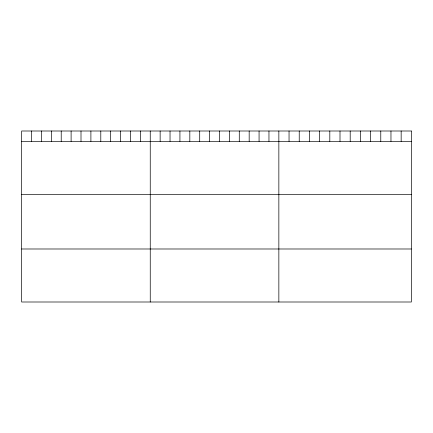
<?xml version="1.0" encoding="UTF-8"?>
<svg xmlns="http://www.w3.org/2000/svg" width="433" height="433" viewBox="0 0 433 433"><rect width="100%" height="100%" fill="white"/><g stroke="black" fill="none" stroke-linecap="round" stroke-linejoin="round"><path stroke-width="0.65" d="M21.65 141.364L411.35 141.364M21.65 194.374L411.35 194.374M21.65 248.991L411.35 248.991M401.158 130.999L401.158 141.364M390.967 130.999L390.967 141.364M380.775 130.999L380.775 141.364M370.583 130.999L370.583 141.364M360.391 130.999L360.391 141.364M350.2 130.999L350.2 141.364M340.002 130.999L340.002 141.364M329.811 130.999L329.811 141.364M319.619 130.999L319.619 141.364M309.427 130.999L309.427 141.364M299.235 130.999L299.235 141.364M289.044 130.999L289.044 141.364M278.852 130.999L278.852 302.001M268.958 130.999L268.958 141.364M259.069 130.999L259.069 141.364M249.175 130.999L249.175 141.364M239.281 130.999L239.281 141.364M229.393 130.999L229.393 141.364M219.499 130.999L219.499 141.364M209.604 130.999L209.604 141.364M199.71 130.999L199.71 141.364M189.822 130.999L189.822 141.364M179.928 130.999L179.928 141.364M170.034 130.999L170.034 141.364M160.145 130.999L160.145 141.364M150.251 130.999L150.251 302.001M140.357 130.999L140.357 141.364M130.468 130.999L130.468 141.364M120.574 130.999L120.574 141.364M110.68 130.999L110.68 141.364M100.792 130.999L100.792 141.364M90.898 130.999L90.898 141.364M81.003 130.999L81.003 141.364M71.109 130.999L71.109 141.364M61.221 130.999L61.221 141.364M51.327 130.999L51.327 141.364M41.433 130.999L41.433 141.364M31.544 130.999L31.544 141.364M411.35 130.999L21.65 130.999L21.65 302.001L411.35 302.001L411.35 130.999"/></g></svg>
